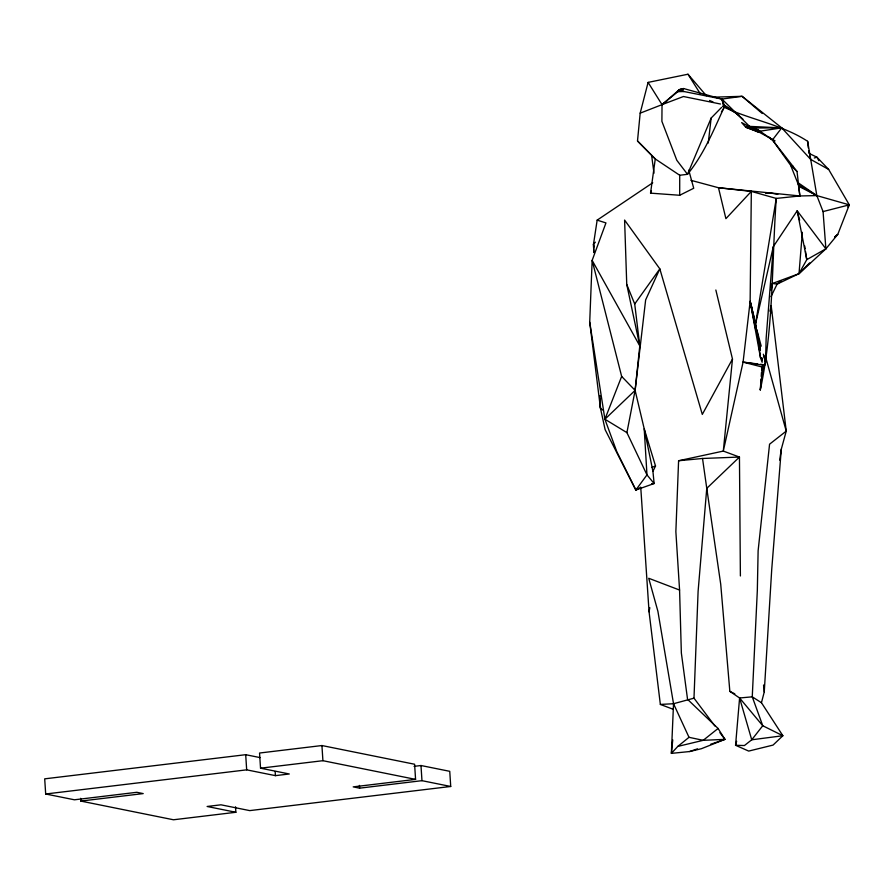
<?xml version="1.0" encoding="UTF-8"?>
<svg xmlns="http://www.w3.org/2000/svg" width="894" height="894" viewBox="0 0 894 894"><rect width="100%" height="100%" fill="white"/><g stroke="black" fill="none" stroke-linecap="round" stroke-linejoin="round"><path stroke-width="1.34" d="M637.5 140.973L655.268 158.953L650.541 193.149L679.697 195.272L679.719 175.258L655.268 158.953L637.5 140.973L640.182 113.158L648.105 82.393L687.978 74.224L706.372 95.714M648.105 82.393L662.029 104.643L661.895 121.349L676.814 160.283L687.52 174.308C704.17 153.846 713.926 129.474 724.743 105.939L739.159 115.304M690.917 180.32L718.485 187.74L751.329 191.405L776.271 198.423C771.734 262.311 773.791 327.025 760.291 389.974L761.029 379.145M715.848 290.002L732.477 359.03L702.304 414.414L659.828 268.87L624.604 220.069L626.75 284.471L634.718 303.994L639.791 345.9L635.109 390.376L644.216 428.818L652.922 471.328L654.129 483.531L635.846 490.024L605.104 429.612L600.444 408.111L589.716 322.153L592.152 260.389L605.953 222.919L597.158 220.136L593.504 244.23L593.817 252.533L593.504 244.23L595.359 242.173M740.388 575.971L739.45 457.057L723.302 451.079L678.591 460.745L675.864 531.628L679.574 590.051L681.351 652.989L687.553 699.354L718.083 728.476L724.933 739.36L701.41 748.703L689.643 751.541L671.383 753.374L673.528 703.723L657.906 611.328L648.72 578.273L679.574 590.051M714.898 725.995L693.99 698.169L698.102 591.347L706.763 488.347L702.528 458.477L678.591 460.745M702.528 458.477L739.45 457.057L706.763 488.347L720.72 584.229L729.839 691.353L739.595 697.99L735.561 745.283L748.703 751.083L773.064 745.082L782.865 735.728L761.453 702.718L764.258 691.934L771.723 569.489L781.311 449.134L786.239 431.12L771.187 305.737L769.913 311.157M761.207 376.43L761.487 372.373M761.666 369.658L762.995 364.618L764.594 365.355L765.543 362.293L766.147 338.267L773.321 246.632L797.191 210.783L825.888 248.834L799.012 273.665L777.098 284.124L772.528 283.454L770.84 287.242M802.343 232.295L799.012 273.665L772.528 283.454L771.109 290.259M732.477 359.03L723.302 451.079L743.082 362.115L750.133 301.434L751.329 191.405L725.906 218.672L718.485 187.74L799.884 195.954L816.837 195.596L849.3 204.86L837.767 234.407L825.888 248.834L806.768 259.651L799.012 273.665L809.673 262.87M672.757 739.897L671.383 753.374L677.808 746.412L689.006 737.315L703.198 740.321L724.933 739.36L719.916 732.678M760.291 389.974L762.995 364.618L760.336 364.283M708.26 143.029L711.155 118.042L721.547 107.425M779.68 460.142L781.311 449.134M752.368 309.458L750.133 301.434L755.788 329.964L755.441 324.41L776.271 198.423L799.884 195.954L797.023 171.492L772.461 139.922L769.242 137.274M673.227 709.3L660.353 704.427L649.055 611.798L649.826 607.696M651.625 483.676L654.129 483.531L646.977 474.893L626.906 432.629L635.109 390.376L645.647 299.903L659.828 268.87L634.718 303.994M760.224 349.878L755.441 324.41L773.321 246.632M736.645 741.271L735.561 745.283L744.423 745.54L751.731 739.796L762.75 725.738L752.256 696.828L757.33 590.465L758.123 550.738L769.566 444.195L786.239 431.12L765.767 357.589M650.541 193.149L651.447 190.757M640.64 487.342L635.846 490.024L616.804 451.693L604.903 419.219L621.654 376.419L592.152 260.389L639.791 345.9L626.75 284.471M711.155 118.042L687.52 174.308L679.719 175.258M770.986 296.674L777.098 284.124L780.205 281.409M652.922 471.328L655.525 465.986L644.216 428.818L646.977 474.893L635.846 490.024M640.182 113.158L662.029 104.643L677.853 91.635L678.769 89.825L683.653 88.562L721.939 99.066L742.098 96.317L781.747 127.864L810.668 159.4L828.649 169.424L849.3 204.86L847.713 206.939M825.888 248.834L823.061 211.576L816.837 195.596L807.64 141.308C781.568 124.221 750.189 119.874 722.497 106.453L724.274 105.067L721.939 99.066L683.944 91.523L679.406 89.59L662.029 104.643L683.452 96.518L720.519 104.028M721.402 111.951L723.637 108.554M834.862 237.346L837.767 234.407L834.571 237.022M626.906 432.629L604.903 419.219L635.109 390.376L621.654 376.419M677.853 91.635L679.798 89.802L683.653 88.562L677.853 91.635L683.944 91.523L679.406 89.59L683.653 88.562M777.098 284.124L781.356 280.627M718.083 728.476L703.198 740.321L677.808 746.412M597.158 220.136L652.743 182.778M662.029 104.643L666.779 101.715M679.697 195.272L693.722 188.254L688.749 170.162M652.028 467.383L655.525 465.986M689.643 751.541L697.488 748.837M710.551 744.322L724.933 739.36M814.289 157.992L816.915 157.176L828.649 169.424M660.353 704.427L673.528 703.723L693.99 698.169M823.061 211.576L849.3 204.86M775.064 140.872L741.651 122.59L745.719 127.194L749.552 126.389L781.747 127.864L772.461 139.922L790.654 165.334L797.023 171.492M750.412 128.021L757.285 131.619L781.747 127.864L750.412 128.021L745.719 127.194L757.285 131.619L752.156 127.16M765.767 193.439L769.846 192.825L777.814 194.4M260.076 757.598L245.694 754.692L44.7 778.842L45.683 793.995L74.437 799.795L136.816 792.296L143.208 793.593L80.829 801.08L80.65 798.331M414.056 766.359L420.985 765.521L449.749 771.321L450.721 786.474L421.968 780.674L359.589 788.162L353.197 786.876L415.576 779.378L414.592 764.236L321.929 745.54L259.551 753.027L260.534 768.181L289.287 773.981L275.43 775.646L246.677 769.846L45.683 793.995M260.534 768.181L322.913 760.693L415.576 779.378M235.513 806.768L235.871 812.277L173.492 819.776L80.829 801.08M450.721 786.474L249.728 810.612L220.974 804.812L207.117 806.477L235.871 812.277M739.595 697.99L762.75 725.738L782.865 735.728L751.731 739.796L739.595 697.99L752.256 696.828L761.453 702.718M678.769 89.825L679.798 89.802M713.524 97.167L742.098 96.317L762.236 113.504M762.817 373.044L761.856 366.953L743.082 362.115L757.687 363.947M743.082 362.115L764.594 365.355M745.719 127.194L758.917 132.021L758.201 129.932L749.552 126.389L721.939 99.066L724.14 107.28L724.274 105.067L734.723 112.018L742.925 119.148M793.235 166.396L790.654 165.334L799.113 186.5L816.837 195.596L798.152 182.778L799.884 195.954M709.545 100.463L712.999 101.95M810.031 153.869L816.915 157.176L818.87 160.685M729.839 691.353L734.812 693.856M734.723 112.018L723.738 105.917M798.89 185.114L816.837 195.596M758.917 132.021L749.552 126.389L757.285 131.619M725.738 106.598L724.743 105.939L724.14 107.28L721.939 99.066M758.201 129.932L772.461 139.922L769.131 137.452M599.975 398.534L600.444 408.111L602.388 410M687.978 74.224L700.449 94.004M673.528 703.723L689.006 737.315M754.245 317.661L750.133 301.434L760.481 357.689L762.157 362.305M809.595 155.757L810.668 159.4M760.481 357.689L756.883 329.987L761.219 346.146M763.375 354.214L765.543 362.293L763.834 355.533M799.638 220.181L797.191 210.783L806.768 259.651L805.528 251.438M755.966 326.098L750.133 301.434L755.441 324.41M593.504 244.23L594.074 246.934M763.007 374.262L761.856 366.953M761.733 357.913L762.236 360.595M756.883 329.987L760.403 349.967M761.822 357.958L762.291 360.617M589.716 322.153L604.903 419.219M804.712 245.962L805.125 248.7M651.681 155.858L653.995 173.212M807.64 141.308L808.332 147.979M808.601 150.65L808.88 153.321M763.554 685.005L764.258 691.934M640.752 487.319L649.055 611.798M420.985 765.521L421.968 780.674M359.41 785.413L359.589 788.162M321.929 745.54L322.913 760.693M275.162 771.511L275.43 775.646M245.694 754.692L246.677 769.846M599.919 395.606L600.444 408.111M771.187 305.737L771.455 312.688M762.995 364.618L763.007 372.887"/></g></svg>
